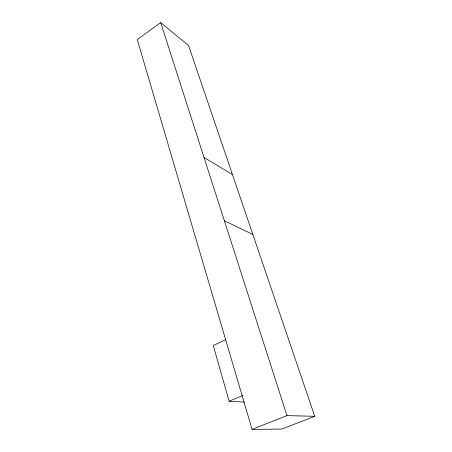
<?xml version="1.0" encoding="UTF-8"?>
<svg xmlns="http://www.w3.org/2000/svg" width="452" height="452" viewBox="0 0 452 452"><rect width="100%" height="100%" fill="white"/><g stroke="black" fill="none" stroke-linecap="round" stroke-linejoin="round"><path stroke-width="0.68" d="M160.68 22.6L137.261 39.612L252.052 429.4L281.811 429.05L314.739 416.303L188.552 45.545L160.68 22.6L286.986 415.608L314.739 416.303M225.61 339.757L213.282 345.503L229.136 401.28L244.419 402.133M229.136 401.28L242.764 395.54M252.052 429.4L286.986 415.608M224.378 220.791L252.849 234.464M204.027 157.477L232.458 174.545"/></g></svg>
